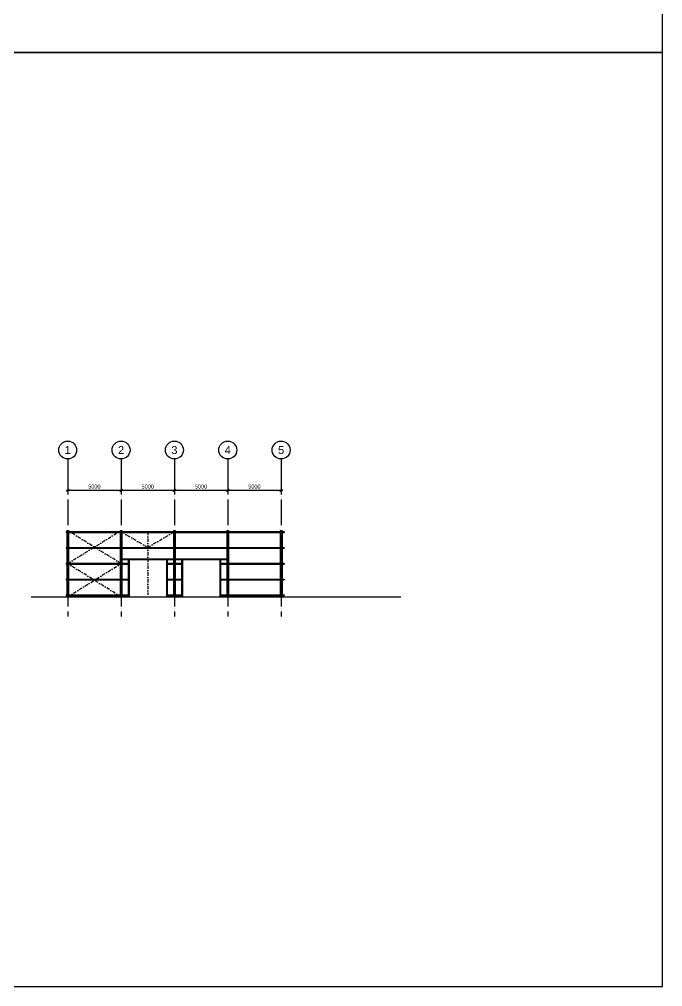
# Model space of a CAD drawing. Header units: millimetres. Extents: x 14826 to 271325, y -311366 to 51265.
# Drawn here: x 179307 to 239599, y -311366 to -220708 of the extents above; entities that cross this region are included whole.
import ezdxf
from ezdxf.enums import TextEntityAlignment as Align

# ---------------------------------------------------------------- set-up
doc = ezdxf.new("R2010")
doc.units = ezdxf.units.MM
for name, pattern in [('CENTER', [50.8, 31.75, -6.35, 6.35, -6.35]), ('DASHDOT', [25.4, 12.7, -6.35, 0, -6.35]), ('Hidden', [7.14375, 4.7625, -2.38125])]:
    doc.linetypes.add(name, pattern=pattern)
for name, color, linetype in [('AFR-STEEL SECTIONS', 3, 'Continuous'), ('AUR-CENTRELINES', 6, 'DASHDOT'), ('AUR-DIMS', 7, 'Continuous'), ('AUR-GRID CIRC', 3, 'Continuous'), ('AUR-GRID TEXT', 2, 'Continuous'), ('AUR-GRIDS', 7, 'CENTER'), ('AUR-SECTIONS', 3, 'Continuous')]:
    doc.layers.add(name, color=color, linetype=linetype)
doc.styles.add('ArialN', font='ARIALN.TTF')
doc.dimstyles.new('1-150', dxfattribs={"dimscale": 150, "dimtxt": 2.5, "dimasz": 1.5, "dimexe": 1, "dimexo": 2, "dimgap": 1, "dimtad": 1, "dimdec": 0, "dimzin": 0, "dimdsep": 46, "dimtxsty": 'Standard', "dimblk": 'OBLIQUE', "dimcen": 0, "dimdle": 1, "dimclrd": 7, "dimclre": 7, "dimclrt": 3, "dimadec": 0, "dimazin": 0, "dimtfac": 1, "dimtdec": 0, "dimtix": 1, "dimtmove": 2, "dimatfit": 0, "dimfxl": 6.5, "dimfxlon": 1, "dimtolj": 1, "dimtzin": 0, "dimarcsym": 0})

# ---------------------------------------------------------------- blocks, each defined once
blk = doc.blocks.new('_Oblique')
at = {"color": 0, "linetype": 'ByBlock', "lineweight": -2}
blk.add_line((-0.5, -0.5), (0.5, 0.5), dxfattribs=at)
blk = doc.blocks.new('*D194')
at = {"layer": 'AUR-DIMS', "color": 7, "lineweight": -2, "ltscale": 75, "transparency": 16777216}
for p, q in [((183839, -263859), (183839, -264984)), ((188839, -263859), (188839, -264984)), ((183689, -264834), (188989, -264834))]:
    blk.add_line(p, q, dxfattribs=at)
at = {"layer": 'Defpoints', "color": 0, "ltscale": 75, "transparency": 16777216}
for p in [(188839, -261912), (183839, -262290), (188839, -264834)]:
    blk.add_point(p, dxfattribs=at)
at = {"layer": 'AUR-DIMS', "color": 7, "lineweight": -2, "ltscale": 75, "transparency": 16777216, "xscale": 225, "yscale": 225, "zscale": 225, "rotation": 180}
blk.add_blockref('_Oblique', (183839, -264834), dxfattribs=at)
at = {"layer": 'AUR-DIMS', "color": 7, "lineweight": -2, "ltscale": 75, "transparency": 16777216, "xscale": 225, "yscale": 225, "zscale": 225}
blk.add_blockref('_Oblique', (188839, -264834), dxfattribs=at)
at = {"layer": 'AUR-DIMS', "color": 3, "ltscale": 75, "transparency": 16777216, "insert": (186339, -264496), "char_height": 375, "attachment_point": 5}
blk.add_mtext('\\A1;5000', dxfattribs=at)
blk = doc.blocks.new('*D195')
at = {"layer": 'AUR-DIMS', "color": 7, "lineweight": -2, "ltscale": 75, "transparency": 16777216}
for p, q in [((188839, -263859), (188839, -264984)), ((193839, -263859), (193839, -264984)), ((188689, -264834), (193989, -264834))]:
    blk.add_line(p, q, dxfattribs=at)
at = {"layer": 'Defpoints', "color": 0, "ltscale": 75, "transparency": 16777216}
for p in [(193839, -261912), (188839, -262290), (193839, -264834)]:
    blk.add_point(p, dxfattribs=at)
at = {"layer": 'AUR-DIMS', "color": 7, "lineweight": -2, "ltscale": 75, "transparency": 16777216, "xscale": 225, "yscale": 225, "zscale": 225, "rotation": 180}
blk.add_blockref('_Oblique', (188839, -264834), dxfattribs=at)
at = {"layer": 'AUR-DIMS', "color": 7, "lineweight": -2, "ltscale": 75, "transparency": 16777216, "xscale": 225, "yscale": 225, "zscale": 225}
blk.add_blockref('_Oblique', (193839, -264834), dxfattribs=at)
at = {"layer": 'AUR-DIMS', "color": 3, "ltscale": 75, "transparency": 16777216, "insert": (191339, -264496), "char_height": 375, "attachment_point": 5}
blk.add_mtext('\\A1;5000', dxfattribs=at)
blk = doc.blocks.new('*D196')
at = {"layer": 'AUR-DIMS', "color": 7, "lineweight": -2, "ltscale": 75, "transparency": 16777216}
for p, q in [((193839, -263859), (193839, -264984)), ((198839, -263859), (198839, -264984)), ((193689, -264834), (198989, -264834))]:
    blk.add_line(p, q, dxfattribs=at)
at = {"layer": 'Defpoints', "color": 0, "ltscale": 75, "transparency": 16777216}
for p in [(198839, -261912), (193839, -262290), (198839, -264834)]:
    blk.add_point(p, dxfattribs=at)
at = {"layer": 'AUR-DIMS', "color": 7, "lineweight": -2, "ltscale": 75, "transparency": 16777216, "xscale": 225, "yscale": 225, "zscale": 225, "rotation": 180}
blk.add_blockref('_Oblique', (193839, -264834), dxfattribs=at)
at = {"layer": 'AUR-DIMS', "color": 7, "lineweight": -2, "ltscale": 75, "transparency": 16777216, "xscale": 225, "yscale": 225, "zscale": 225}
blk.add_blockref('_Oblique', (198839, -264834), dxfattribs=at)
at = {"layer": 'AUR-DIMS', "color": 3, "ltscale": 75, "transparency": 16777216, "insert": (196339, -264496), "char_height": 375, "attachment_point": 5}
blk.add_mtext('\\A1;5000', dxfattribs=at)
blk = doc.blocks.new('*D204')
at = {"layer": 'AUR-DIMS', "color": 7, "lineweight": -2, "ltscale": 75, "transparency": 16777216}
for p, q in [((198839, -263859), (198839, -264984)), ((203839, -263859), (203839, -264984)), ((198689, -264834), (203989, -264834))]:
    blk.add_line(p, q, dxfattribs=at)
at = {"layer": 'Defpoints', "color": 0, "ltscale": 75, "transparency": 16777216}
for p in [(203839, -261912), (198839, -262290), (203839, -264834)]:
    blk.add_point(p, dxfattribs=at)
at = {"layer": 'AUR-DIMS', "color": 7, "lineweight": -2, "ltscale": 75, "transparency": 16777216, "xscale": 225, "yscale": 225, "zscale": 225, "rotation": 180}
blk.add_blockref('_Oblique', (198839, -264834), dxfattribs=at)
at = {"layer": 'AUR-DIMS', "color": 7, "lineweight": -2, "ltscale": 75, "transparency": 16777216, "xscale": 225, "yscale": 225, "zscale": 225}
blk.add_blockref('_Oblique', (203839, -264834), dxfattribs=at)
at = {"layer": 'AUR-DIMS', "color": 3, "ltscale": 75, "transparency": 16777216, "insert": (201339, -264496), "char_height": 375, "attachment_point": 5}
blk.add_mtext('\\A1;5000', dxfattribs=at)

msp = doc.modelspace()

# ---------------------------------------------------------------- linework, layer by layer
at = {"color": 1}
for p, q in [((183683.4, -268720.9), (204120.1, -268722.1, -4741.5)), ((183683.4, -268720.9), (183683.4, -268795.9)), ((183683.4, -268795.9), (204120.1, -268795.9)), ((204120.1, -268722.1, -4741.5), (204120.1, -268797.1, -4741.5)), ((183683.4, -270201.2), (204120.1, -270202.4, -4741.5)), ((183683.4, -270201.2), (183683.4, -270276.2)), ((183683.4, -270276.2), (204120.1, -270276.2)), ((204120.1, -270202.4, -4741.5), (204120.1, -270277.4, -4741.5)), ((183683.4, -271681.4), (189588.9, -271681.4)), ((183683.4, -271681.4), (183683.4, -271756.4)), ((183683.4, -271756.4), (189588.9, -271756.4)), ((189588.9, -271329.4), (189588.9, -274829.4)), ((193088.9, -271681.4), (194588.9, -271681.4)), ((193088.9, -271756.4), (194588.9, -271756.4)), ((194588.9, -271329.4), (194588.9, -274829.4)), ((198088.9, -271681.4), (204120.1, -271682.6, -4741.5)), ((198088.9, -271756.4), (204120.1, -271757.6, -4741.5)), ((204120.1, -271682.6, -4741.5), (204120.1, -271757.6, -4741.5)), ((183683.4, -273161.7), (189588.9, -273161.7)), ((183683.4, -273161.7), (183683.4, -273236.7)), ((183683.4, -273236.7), (189588.9, -273236.7)), ((193088.9, -273161.7), (194588.9, -273161.7)), ((193088.9, -273236.7), (194588.9, -273236.7)), ((198088.9, -273161.7), (204120.1, -273162.9, -4741.5)), ((198088.9, -273236.7), (204120.1, -273237.9, -4741.5)), ((204120.1, -273162.9, -4741.5), (204120.1, -273237.9, -4741.5)), ((183683.4, -274641.9), (189588.9, -274641.9)), ((183683.4, -274641.9), (183683.4, -274716.9)), ((193088.9, -274641.9), (194588.9, -274641.9)), ((198088.9, -274641.9), (204120.1, -274641.9, -4741.5)), ((204120.1, -274643.1, -4741.5), (204120.1, -274718.1, -4741.5)), ((183683.4, -274716.9), (189588.9, -274716.9)), ((193088.9, -274716.9), (194588.9, -274716.9)), ((198088.9, -274716.9), (204120.1, -274716.9, -4741.5))]:
    msp.add_line(p, q, dxfattribs=at)
for points in [[(239598.5, -136284.5), (26795.1, -136284.5), (26795.1, -223825.1), (239598.5, -223825.1)], [(239598.5, -223825.1), (26795.1, -223825.1), (26795.1, -311365.6), (239598.5, -311365.6)]]:
    msp.add_lwpolyline(points, close=True, dxfattribs=at)
at = {"layer": 'AFR-STEEL SECTIONS', "color": 3, "linetype": 'Continuous'}
for p, q in [((183753.4, -268608.2), (183753.4, -274829.4)), ((183753.4, -268608.2), (183924.4, -268608.2)), ((183924.4, -268608.2), (183924.4, -274829.4)), ((188753.4, -268608.2), (188753.4, -274829.4)), ((188753.4, -268608.2), (188924.4, -268608.2)), ((188924.4, -268608.2), (188924.4, -274829.4)), ((193753.4, -268608.2), (193753.4, -274829.4)), ((193753.4, -268608.2), (193924.4, -268608.2)), ((193924.4, -268608.2), (193924.4, -274829.4)), ((198753.4, -268608.2), (198753.4, -274829.4)), ((198753.4, -268608.2), (198924.4, -268608.2)), ((198924.4, -268608.2), (198924.4, -274829.4)), ((203753.4, -268609.3), (203753.4, -274830.6)), ((203753.4, -268609.3), (203924.4, -268609.3)), ((203924.4, -268609.3), (203924.4, -274830.6)), ((188842.4, -271254.4), (193835.5, -271254.4)), ((188842.4, -271329.4), (193835.5, -271329.4)), ((189513.9, -271329.4), (189513.9, -274829.4)), ((189588.9, -271329.4), (189588.9, -274829.4)), ((193088.9, -271329.4), (193088.9, -274829.4)), ((193163.9, -271329.4), (193163.9, -274829.4)), ((193842.4, -271254.4), (198835.5, -271254.4)), ((193842.4, -271329.4), (198835.5, -271329.4)), ((194513.9, -271329.4), (194513.9, -274829.4)), ((194588.9, -271329.4), (194588.9, -274829.4)), ((198088.9, -271329.4), (198088.9, -274829.4)), ((198163.9, -271329.4), (198163.9, -274829.4))]:
    msp.add_line(p, q, dxfattribs=at)
at = {"layer": 'AUR-CENTRELINES', "ltscale": 25}
for p, q in [((188838.9, -271712.6), (183838.9, -268608.2)), ((183838.9, -271712.6), (188838.9, -268608.2)), ((183838.9, -274829.4), (188838.9, -271712.6)), ((188838.9, -274829.4), (183838.9, -271712.6))]:
    msp.add_line(p, q, dxfattribs=at)
at = {"layer": 'AUR-CENTRELINES', "color": 2, "ltscale": 25}
for p, q in [((191338.9, -270201.2), (188838.9, -268720.9)), ((191338.9, -268720.9), (191338.9, -274641.9)), ((191338.9, -270201.2), (193838.9, -268720.9))]:
    msp.add_line(p, q, dxfattribs=at)
at = {"layer": 'AUR-GRID CIRC'}
for centre in [(183838.9, -261072.2, -4741.5), (188838.9, -261072.2, -4741.5), (193838.9, -261072.2, -4741.5), (198838.9, -261072.2, -4741.5), (203838.9, -261072.8, -9483.1)]:
    msp.add_circle(centre, 840, dxfattribs=at)
at = {"layer": 'AUR-GRIDS', "ltscale": 75}
for p, q in [((183838.9, -261912.2), (183838.9, -277001.8)), ((188838.9, -261912.2), (188838.9, -277001.8)), ((193838.9, -261912.2), (193838.9, -277001.8)), ((198838.9, -261912.2), (198838.9, -277001.8)), ((203838.9, -261912.2), (203838.9, -277001.8))]:
    msp.add_line(p, q, dxfattribs=at)
at = {"layer": 'AUR-SECTIONS', "color": 1, "linetype": 'Hidden', "ltscale": 10}
for p, q in [((183835.5, -268608.2), (183835.5, -274829.4)), ((183842.4, -268608.2), (183842.4, -274829.4)), ((188835.5, -268608.2), (188835.5, -274829.4)), ((188842.4, -268608.2), (188842.4, -274829.4)), ((193835.5, -268608.2), (193835.5, -274829.4)), ((193842.4, -268608.2), (193842.4, -274829.4)), ((198835.5, -268608.2), (198835.5, -274829.4)), ((198842.4, -268608.2), (198842.4, -274829.4)), ((203835.5, -268609.3), (203835.5, -274830.6)), ((203842.4, -268609.3), (203842.4, -274830.6)), ((189581.4, -271329.4), (189581.4, -274829.4)), ((193096.4, -271329.4), (193096.4, -274829.4)), ((194581.4, -271329.4), (194581.4, -274829.4)), ((198096.4, -271329.4), (198096.4, -274829.4))]:
    msp.add_line(p, q, dxfattribs=at)
at = {"layer": 'AUR-SECTIONS', "color": 2, "ltscale": 75}
msp.add_line((180422.4, -274829.4), (215054.4, -274829.4), dxfattribs=at)

# ---------------------------------------------------------------- texts
at = {"layer": 'AUR-GRID TEXT', "color": 7, "style": 'ArialN', "width": 1.2}
for s, p in [('1', (183838.9, -261072.2, -4741.5)), ('2', (188838.9, -261072.2, -4741.5)), ('3', (193838.9, -261072.2, -4741.5)), ('4', (198838.9, -261072.2, -4741.5)), ('5', (203838.9, -261072.8, -9483.1))]:
    msp.add_text(s, height=750, dxfattribs=at).set_placement(p, align=Align.MIDDLE_CENTER)

# ---------------------------------------------------------------- dimensions: what is measured, and where the dimension line sits
at = {"layer": 'AUR-DIMS', "ltscale": 75}
for base, p1, p2, picture, middle in [((188838.9, -264833.9), (183838.9, -262290.4), (188838.9, -261911.6), '*D194', (186338.9, -264496.4)), ((193838.9, -264833.9), (188838.9, -262290.4), (193838.9, -261911.6), '*D195', (191338.9, -264496.4)), ((198838.9, -264833.9, 4741.5), (193838.9, -262290.4, 4741.5), (198838.9, -261911.6, 4741.5), '*D196', (196338.9, -264496.4, 4741.5)), ((203838.9, -264833.9, 4741.5), (198838.9, -262290.4, 4741.5), (203838.9, -261911.6, 4741.5), '*D204', (201338.9, -264496.4, 4741.5))]:
    dim = msp.add_linear_dim(base=base, p1=p1, p2=p2, dimstyle='1-150', dxfattribs=at)
    dim.commit()
    dim.dimension.update_dxf_attribs({"geometry": picture, "text_midpoint": middle})

doc.saveas('drawing.dxf')
